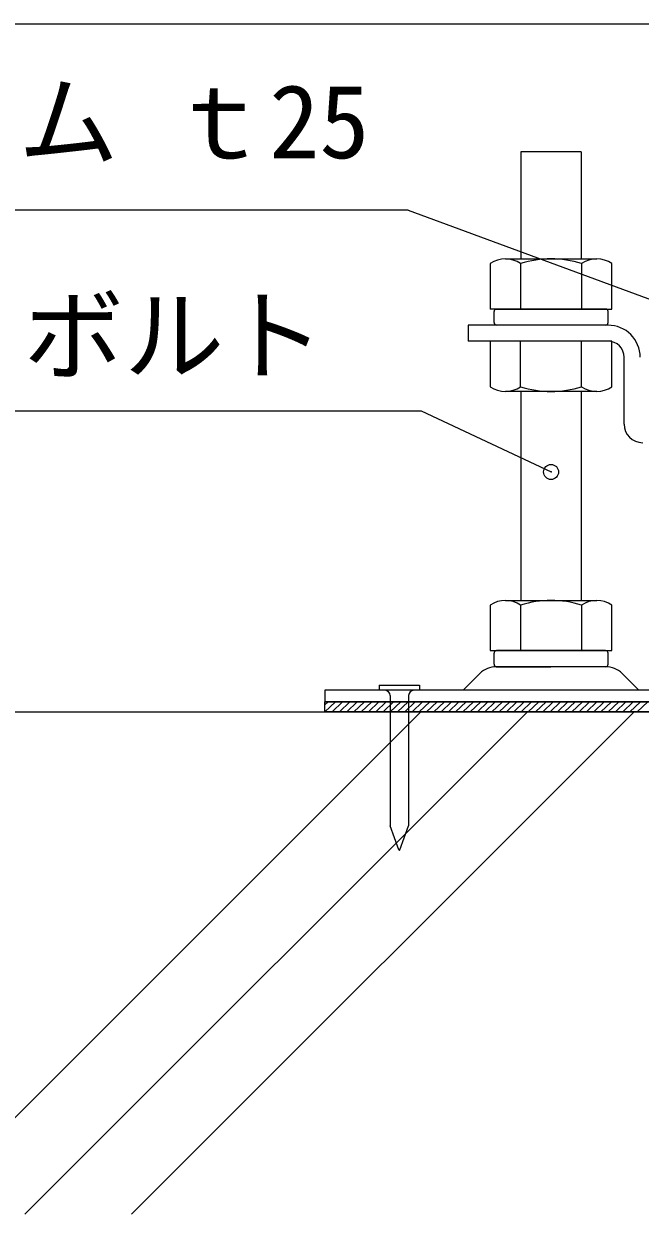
# Model space of a CAD drawing. Units: millimetres, scale not verified. Extents: x -1033 to 1029, y -737 to 700.
# Drawn here: x -539.9 to -417.3, y -160 to 77 of the extents above; entities that cross this region are included whole.
import ezdxf
from ezdxf.enums import TextEntityAlignment as Align

# ---------------------------------------------------------------- set-up
doc = ezdxf.new("R2010")
doc.units = ezdxf.units.MM
doc.header["$LTSCALE"] = 5
doc.header["$PDMODE"] = 32
doc.header["$PDSIZE"] = 3
doc.layers.add('0-1_中線', color=7, linetype='Continuous', lineweight=18)
doc.layers.add('0-2_太線１', color=3, linetype='Continuous')
doc.layers.add('0-6_文字', color=7, linetype='Continuous')
doc.styles.add('ＭＳ ゴシック', font='')
doc.styles.get('ＭＳ ゴシック').set_extended_font_data('MS Gothic')

msp = doc.modelspace()

# ---------------------------------------------------------------- linework, layer by layer
at = {"layer": '0-1_中線'}
for p, q in [((-680.012, 77.04), (-407.512, 77.04)), ((-429.007, 51.522), (-441.007, 51.522)), ((-441.007, 51.522), (-441.007, 30.243)), ((-429.007, 51.522), (-429.007, 30.243)), ((-447.131, 29.305), (-447.131, 20.243)), ((-444.1, 30.243), (-425.914, 30.243)), ((-441.069, 29.305), (-441.069, 20.243)), ((-440.286, 30.243), (-440.257, 30.272)), ((-428.945, 29.305), (-428.945, 20.243)), ((-422.883, 20.243), (-422.883, 29.305)), ((-424.157, 20.243), (-447.131, 20.243)), ((-446.357, 20.243), (-422.883, 20.243)), ((-446.357, 17.543), (-446.357, 19.743)), ((-423.657, 17.543), (-423.657, 19.743)), ((-423.668, 17.04), (-451.518, 17.04)), ((-451.518, 17.04), (-451.518, 13.84)), ((-424.157, 17.043), (-445.857, 17.043)), ((-423.668, 13.84), (-451.518, 13.84)), ((-441.069, 4.778), (-441.069, 13.84)), ((-428.945, 4.778), (-428.945, 13.84)), ((-420.468, -2.66), (-420.468, 10.64)), ((-425.914, 3.84), (-444.1, 3.84)), ((-441.007, 3.84), (-441.007, -37.757)), ((-429.007, 3.84), (-429.007, -37.757)), ((-444.1, -37.757), (-425.914, -37.757)), ((-447.131, -38.695), (-447.131, -47.757)), ((-441.069, -38.695), (-441.069, -47.757)), ((-428.945, -38.695), (-428.945, -47.757)), ((-422.883, -47.757), (-422.883, -38.695)), ((-447.131, -47.757), (-422.883, -47.757)), ((-446.357, -50.457), (-446.357, -48.257)), ((-424.157, -47.757), (-445.857, -47.757)), ((-445.007, -47.757), (-425.007, -47.757)), ((-423.657, -50.457), (-423.657, -48.257)), ((-445.913, -50.96), (-435.018, -50.96)), ((-424.112, -50.96), (-445.901, -50.96)), ((-424.157, -50.957), (-445.857, -50.957)), ((-424.123, -50.96), (-435.018, -50.96)), ((-449.165, -52.307), (-452.518, -55.66)), ((-420.871, -52.307), (-417.518, -55.66)), ((-469.197, -54.66), (-469.197, -55.66)), ((-467.047, -56.66), (-467.047, -82.66)), ((-463.347, -56.66), (-463.347, -82.66)), ((-408.239, -57.96), (-480.018, -57.96)), ((-680.012, -59.96), (-80.012, -59.96)), ((-460.925, -59.96), (-560.925, -159.96)), ((-439.712, -59.96), (-539.712, -159.96)), ((-418.498, -59.96), (-518.498, -159.96)), ((-465.291, -87.406), (-467.047, -82.66)), ((-465.104, -87.406), (-463.347, -82.66))]:
    msp.add_line(p, q, dxfattribs=at)
for points in [[(-422.883, 4.778), (-422.883, 13.84), (-447.131, 13.84), (-447.131, 4.778)], [(-408.239, -55.66), (-480.018, -55.66), (-480.018, -57.96)], [(-469.197, -54.66), (-461.197, -54.66), (-461.197, -55.66), (-465.197, -55.66), (-469.197, -55.66)]]:
    msp.add_lwpolyline(points, dxfattribs=at)
for centre, radius, start, end in [((-444.1, 24.875), 5.367, 55.61575, 124.38425), ((-435.007, 10.18), 20.062, 72.41205, 107.58795), ((-425.914, 24.875), 5.367, 55.61575, 124.38425), ((-445.857, 19.743), 0.5, 90, 180), ((-424.157, 19.743), 0.5, 0, 90), ((-445.857, 17.543), 0.5, 180, 270), ((-424.157, 17.543), 0.5, 270, 0), ((-423.668, 10.64), 6.4, 0, 90), ((-423.668, 10.64), 3.2, 0, 90), ((-444.1, 9.207), 5.367, 235.61575, 304.38425), ((-435.007, 23.902), 20.062, 252.41205, 287.58795), ((-425.914, 9.207), 5.367, 235.61575, 304.38425), ((-416.768, -2.66), 3.7, 180, 270), ((-444.1, -43.125), 5.367, 55.61575, 124.38425), ((-435.007, -57.82), 20.062, 72.41205, 107.58795), ((-425.914, -43.125), 5.367, 55.61575, 124.38425), ((-445.857, -48.257), 0.5, 90, 180), ((-424.157, -48.257), 0.5, 0, 90), ((-445.913, -55.56), 4.6, 90, 135), ((-445.857, -50.457), 0.5, 180, 270), ((-424.157, -50.457), 0.5, 270, 0), ((-424.123, -55.56), 4.6, 45, 90), ((-468.047, -56.66), 1, 0, 90), ((-462.347, -56.66), 1, 90, 180), ((-465.197, -87.372), 0.1, 200.30446, 339.69553)]:
    msp.add_arc(centre, radius, start, end, dxfattribs=at)
at = {"layer": '0-2_太線１'}
for p, q in [((-480.018, -59.96), (-480.018, -57.96)), ((-477.93, -57.96), (-480.018, -59.96)), ((-479.375, -57.96), (-480.018, -58.575)), ((-480.018, -57.96), (-408.239, -57.96)), ((-476.484, -57.96), (-478.572, -59.96)), ((-475.038, -57.96), (-477.126, -59.96)), ((-473.592, -57.96), (-475.681, -59.96)), ((-472.147, -57.96), (-474.235, -59.96)), ((-470.701, -57.96), (-472.789, -59.96)), ((-469.255, -57.96), (-471.343, -59.96)), ((-467.809, -57.96), (-469.898, -59.96)), ((-466.364, -57.96), (-468.452, -59.96)), ((-464.918, -57.96), (-467.006, -59.96)), ((-463.472, -57.96), (-465.56, -59.96)), ((-462.026, -57.96), (-464.115, -59.96)), ((-460.581, -57.96), (-462.669, -59.96)), ((-459.135, -57.96), (-461.223, -59.96)), ((-457.689, -57.96), (-459.777, -59.96)), ((-456.243, -57.96), (-458.332, -59.96)), ((-454.798, -57.96), (-456.886, -59.96)), ((-453.352, -57.96), (-455.44, -59.96)), ((-451.906, -57.96), (-453.994, -59.96)), ((-450.46, -57.96), (-452.549, -59.96)), ((-449.015, -57.96), (-451.103, -59.96)), ((-447.569, -57.96), (-449.657, -59.96)), ((-446.123, -57.96), (-448.211, -59.96)), ((-444.678, -57.96), (-446.766, -59.96)), ((-443.232, -57.96), (-445.32, -59.96)), ((-441.786, -57.96), (-443.874, -59.96)), ((-440.34, -57.96), (-442.428, -59.96)), ((-438.895, -57.96), (-440.983, -59.96)), ((-437.449, -57.96), (-439.537, -59.96)), ((-436.003, -57.96), (-438.091, -59.96)), ((-434.557, -57.96), (-436.646, -59.96)), ((-433.112, -57.96), (-435.2, -59.96)), ((-431.666, -57.96), (-433.754, -59.96)), ((-430.22, -57.96), (-432.308, -59.96)), ((-428.774, -57.96), (-430.863, -59.96)), ((-427.329, -57.96), (-429.417, -59.96)), ((-425.883, -57.96), (-427.971, -59.96)), ((-424.437, -57.96), (-426.525, -59.96)), ((-422.991, -57.96), (-425.08, -59.96)), ((-421.546, -57.96), (-423.634, -59.96)), ((-420.1, -57.96), (-422.188, -59.96)), ((-418.654, -57.96), (-420.742, -59.96)), ((-417.208, -57.96), (-419.297, -59.96)), ((-415.763, -57.96), (-417.851, -59.96)), ((-408.239, -59.96), (-480.018, -59.96))]:
    msp.add_line(p, q, dxfattribs=at)
at = {"layer": '0-6_文字'}
for p, q in [((-463.415, 39.958), (-673.476, 39.958)), ((-463.415, 39.958), (-409.212, 19.94)), ((-599.979, 0.017), (-460.849, 0.017)), ((-460.849, 0.017), (-435.007, -12.184))]:
    msp.add_line(p, q, dxfattribs=at)
msp.add_point((-435.007, -12.184), dxfattribs=at)

# ---------------------------------------------------------------- texts
at = {"layer": '0-1_中線', "style": 'ＭＳ ゴシック'}
msp.add_text('1/2"ボルト', height=14.66, dxfattribs=at).set_placement((-579.915, 3.263), align=Align.BOTTOM_LEFT)
at = {"layer": '0-6_文字', "style": 'ＭＳ ゴシック'}
msp.add_text('クッションゴム ｔ25', height=14.66, dxfattribs=at).set_placement((-661.031, 45.879), align=Align.BOTTOM_LEFT)

doc.saveas('drawing.dxf')
